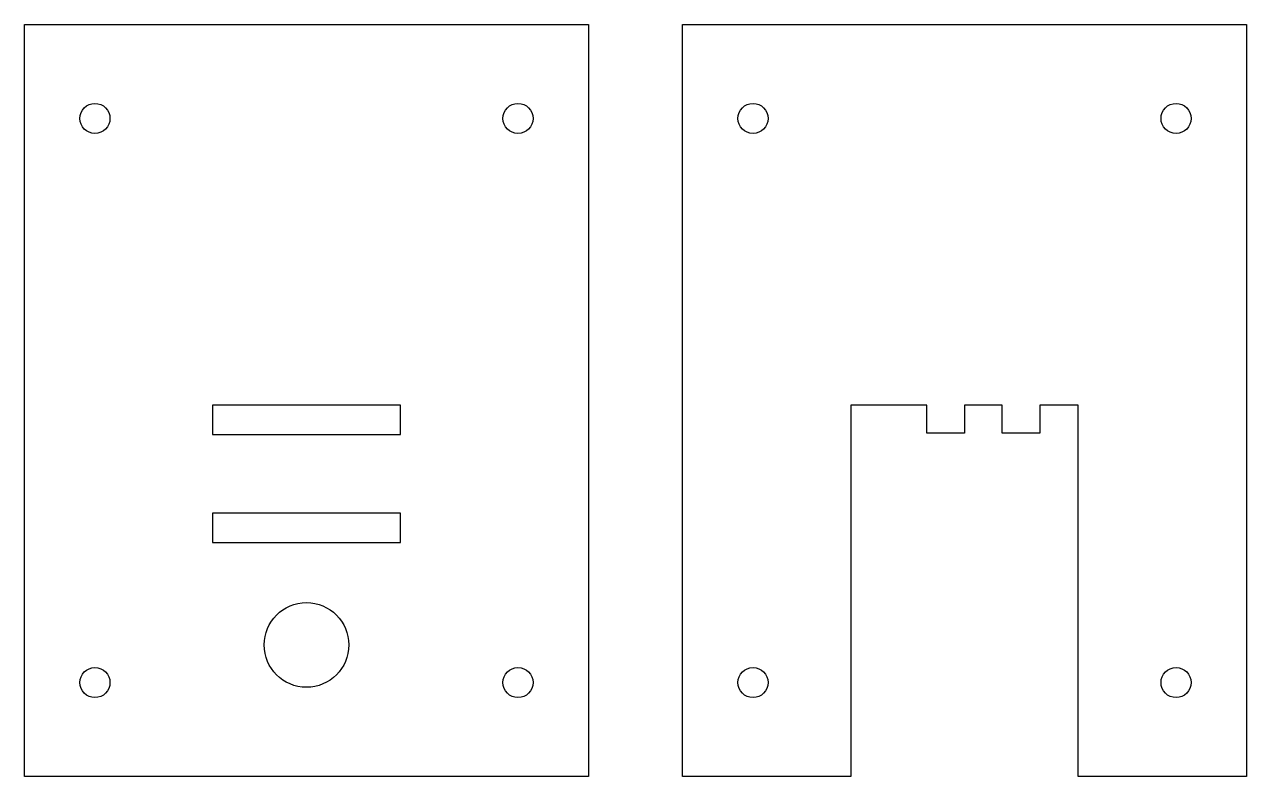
# Model space of a CAD drawing. Extents: x 40 to 170, y 0 to 80.
import ezdxf

# ---------------------------------------------------------------- set-up
doc = ezdxf.new("R2010")
doc.units = 0
doc.layers.get('0').update_dxf_attribs({"linetype": 'continuous'})

# ---------------------------------------------------------------- blocks, each defined once
blk = doc.blocks.new('FUSION_CS001')
at = {"color": 0}
for points in [[(100, 0), (40, 0), (40, 80), (100, 80)], [(80, 39.5), (60, 39.5), (60, 36.4), (80, 36.4)], [(80, 28), (60, 28), (60, 24.9), (80, 24.9)]]:
    blk.add_lwpolyline(points, close=True, dxfattribs=at)
for centre, radius in [((47.5, 70, -1), 1.6), ((92.5, 70, -1), 1.6), ((70, 14, -1), 4.5), ((47.5, 10, -1), 1.6), ((92.5, 10, -1), 1.6)]:
    blk.add_circle(centre, radius, dxfattribs=at)
blk = doc.blocks.new('FUSION_CS')
at = {"color": 0}
blk.add_lwpolyline([(170, 0), (152.1, 0), (152.1, 39.5), (150, 39.5), (148, 39.5), (148, 36.52203), (144, 36.52203), (144, 39.5), (140, 39.5), (140, 36.52203), (136, 36.52203), (136, 39.5), (130, 39.5), (127.9, 39.5), (127.9, 0), (110, 0), (110, 80), (170, 80)], close=True, dxfattribs=at)
for centre in [(117.5, 70, 1), (162.5, 70, 1), (117.5, 10, 1), (162.5, 10, 1)]:
    blk.add_circle(centre, 1.6, dxfattribs=at)

msp = doc.modelspace()

# ---------------------------------------------------------------- block references
at = {"color": 0}
for name in ['FUSION_CS001', 'FUSION_CS']:
    msp.add_blockref(name, (0, 0), dxfattribs=at)

doc.saveas('drawing.dxf')
